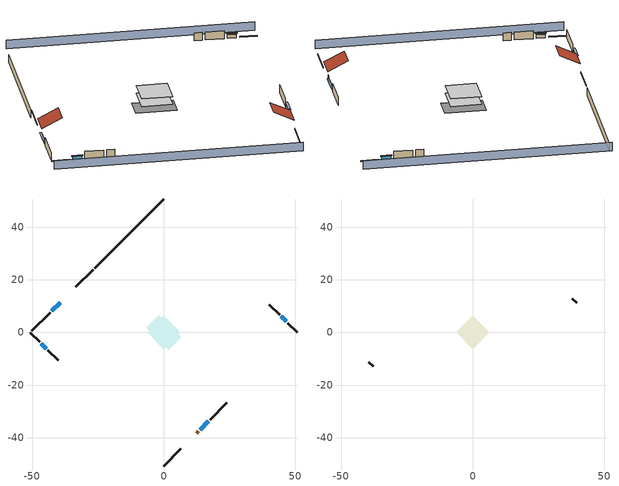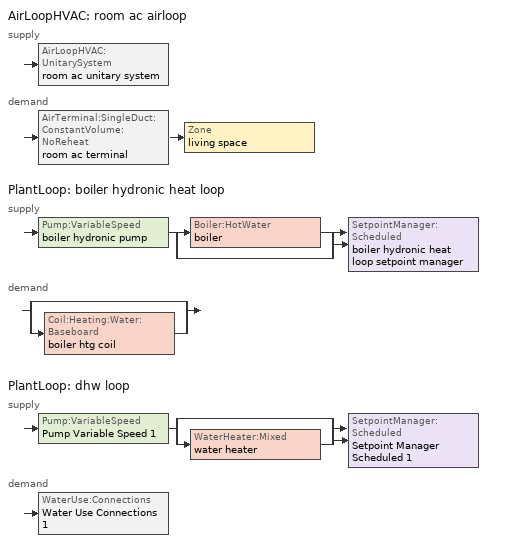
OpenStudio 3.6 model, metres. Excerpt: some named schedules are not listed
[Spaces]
living space 1
 floor foundation (Slab1 construction): -6.55,1.87 -1.87,6.55 6.55,-1.87 1.87,-6.55 z-2.13
 floor adiabatic (AdiabaticFloorConstruction): -6.28,0 0,6.28 6.28,0 0,-6.28 z0.3
 wall outside (Wall1 construction): -43.13,7.56 -50.04,0.66 z0.3:2.74
 wall outside (Wall2 construction): 43.96,6.74 40.12,10.57 z0.3:2.74
 wall outside (Wall3 construction): 17.57,-33.13 23.94,-26.76 z0.3:2.74
 wall outside (Wall4 construction): -43.96,-6.74 -40.12,-10.57 z0.3:2.74
 wall outside (RimJoist1 construction): -26.86,23.83 -33.35,17.34 z0.3:0.61
 wall outside (RimJoist2 construction): 50.69,0 47.09,3.6 z0.3:0.61
 wall outside (RimJoist3 construction): 0,-50.69 6.49,-44.21 z0.3:0.61
 wall outside (RimJoist4 construction): -50.69,0 -47.09,-3.6 z0.3:0.61
 wall outside (AdiabaticWallConstruction): -39.36,11.33 -42.47,8.22 / 13.8,-36.89 16.91,-33.78 z0.3:1.49; 46.44,4.26 44.61,6.08 / -46.44,-4.26 -44.61,-6.08 z0.3:1.43
 wall outside (AdiabaticWallConstruction 1): 12.5,-38.2 13.14,-37.55 z0.3:2.34
 wall foundation (FoundationWall1 construction): 0,50.69 -26.21,24.49 z-2.13:0.3
 window (WindowConstruction): -39.36,11.33 -42.47,8.22 z0.3:1.49
 window (WindowConstruction 1): 46.44,4.26 44.61,6.08 z0.3:1.43
 window (WindowConstruction 2): 13.8,-36.89 16.91,-33.78 z0.3:1.49
 window (WindowConstruction 3): -46.44,-4.26 -44.61,-6.08 z0.3:1.43
 door (Door): 12.5,-38.2 13.14,-37.55 z0.3:2.34
 ceiling adiabatic (AdiabaticFloorConstruction): 0,-6.28 6.28,0 0,6.28 -6.28,0 z0.3
attic - vented 1
 floor to living space 1 (Floor1 construction Reversed): -6.28,0 0,6.28 6.28,0 0,-6.28 z2.74
 wall outside (Wall5 construction): 39.46,11.23 37.88,12.82 z0.3:2.74
 wall outside (Wall6 construction): -39.46,-11.23 -37.88,-12.82 z0.3:2.74
 roof outside (Roof1 construction): -38.7,11.99,2.74 -34.5,7.79,5.71 -29.81,12.49,5.71 -34.01,16.69,2.74
 roof outside (Roof2 construction): 11.84,-38.85,2.74 7.64,-34.65,5.71 2.94,-39.35,5.71 7.14,-43.55,2.74
shading: -39.36,11.33 -42.47,8.22 / 13.8,-36.89 16.91,-33.78 z0.3:1.49; 46.44,4.26 44.61,6.08 / -46.44,-4.26 -44.61,-6.08 z0.3:1.43; -53.93,-3.23 -3.23,-53.93 / 53.93,3.23 3.23,53.93 z0:2.74; -42.69,8.01 -39.15,11.55 -39.58,11.98 -43.12,8.44 z1.8; 44.4,6.29 46.65,4.04 47.08,4.47 44.83,6.73 z1.74; 17.13,-33.57 13.58,-37.11 14.02,-37.54 17.56,-34 z1.8; -44.4,-6.29 -46.65,-4.04 -47.08,-4.47 -44.83,-6.73 z1.74
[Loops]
AirLoopHVAC 'room ac airloop'
 supply: AirLoopHVAC:UnitarySystem 'room ac unitary system'
 demand: AirTerminal:SingleDuct:ConstantVolume:NoReheat 'room ac terminal' > Zone 'living space'
PlantLoop 'boiler hydronic heat loop'
 supply: Pump:VariableSpeed 'boiler hydronic pump' > split
  | Boiler:HotWater 'boiler'
  | bypass
  join > SetpointManager:Scheduled 'boiler hydronic heat loop setpoint manager'
 demand: split
  | bypass
  | Coil:Heating:Water:Baseboard 'boiler htg coil'
PlantLoop 'dhw loop'
 supply: Pump:VariableSpeed 'Pump Variable Speed 1' > split
  | bypass
  | WaterHeater:Mixed 'water heater'
  join > SetpointManager:Scheduled 'Setpoint Manager Scheduled 1'
 demand: WaterUse:Connections 'Water Use Connections 1'
[Site]
Pittsburgh Allegheny Co Ap_PA_USA: Latitude {deg}=40.35; Longitude {deg}=-79.92; Time Zone {hr}=-5; Elevation {m}=380; Terrain=Suburbs
[Site:GroundTemperature:Shallow]
7.27353, 5.58282, 5.44743, 6.24975, 9.47064, 12.6765, 15.4559, 17.2165, 17.3661, 15.9341, 13.2256, 10.1181
[Site:GroundTemperature:Deep]
11.2396, 11.2396, 11.2396, 11.2396, 11.2396, 11.2396, 11.2396, 11.2396, 11.2396, 11.2396, 11.2396, 11.2396
[Site:WaterMainsTemperature]
Calculation Method=Schedule; Temperature Schedule=mains temperature schedule
[Building]
Building 1
[Material] Roughness=Rough
Name | Thickness {m} | Conductivity {W/m-K} | Density {kg/m3} | Specific Heat {J/kg-K} | Thermal Absorptance | Solar Absorptance | Visible Absorptance
asphalt or fiberglass shingles | 0.00635 | 0.162714 | 1121.4 | 1465.45 | 0.9 | 0.85 | 0.85
roof rigid ins | 0.00281632 | 0.029427 | 32.04 | 1214.23 | 0.9 | 0.7 | 0.7
osb sheathing 0.5 in. | 0.0127 | 0.115458 | 512.64 | 1214.23 | 0.9 | 0.6 | 0.6
vinyl siding | 0.009525 | 0.089435 | 177.822 | 1046.75 | 0.9 | 0.5 | 0.5
osb sheathing 0.5 in. 1 | 0.0127 | 0.115458 | 512.64 | 1214.23 | 0.9 | 0.7 | 0.7
wall stud and cavity | 0.1397 | 0.549615 | 139.0536 | 1170.24 | 0.9 | 0.7 | 0.7
gypsum board | 0.0127 | 0.160291 | 801 | 837.4 | 0.9 | 0.6 | 0.6
wall stud and cavity 1 | 0.1397 | 0.419005 | 139.0536 | 1170.24 | 0.9 | 0.6 | 0.6
rim joist stud and cavity | 0.0508 | 0.178289 | 50.32683 | 1063.81 | 0.9 | 0.6 | 0.6
ceiling loosefill ins | 0.0846667 | 0.0480833 | 16.02 | 1046.75 | 0.9 | 0.7 | 0.7
ceiling stud and cavity | 0.1397 | 0.0920385 | 65.682 | 1177.47 | 0.9 | 0.7 | 0.7
concrete 8.0 in. | 0.2032 | 1.803125 | 2242.8 | 837.4 | 0.9 | 0.7 | 0.7
gypsum board 1 | 0.0127 | 0.160291 | 801 | 837.4 | 0.9 | 0.7 | 0.7
concrete 4.0 in. | 0.1016 | 1.803125 | 2242.8 | 837.4 | 0.9 | 0.7 | 0.7
floor covering | 0.0127 | 0.0450781 | 54.468 | 1339.84 | 0.9 | 0.9 | 0.9
wood siding; wood siding 1 | 0.0254 | 0.102417 | 544.68 | 1172.36
wall rigid ins; floor rigid ins | 0.512978 | 0.029427 | 32.04 | 1214.23 | 0.9 | 0.7 | 0.7
wall stud and cavity 2 | 0.0889 | 0.380278 | 52.3479 | 1209.89 | 0.9 | 0.7 | 0.7
door material | 0.04445 | 0.0612267 | 512.64 | 1214.23 | 0.9 | 0.7 | 0.7
floor stud and cavity | 0.1397 | 1.75129 | 37.0049 | 1207.88 | 0.9 | 0.7 | 0.7
osb sheathing 0.75 in. | 0.01905 | 0.115458 | 512.64 | 1214.23 | 0.9 | 0.7 | 0.7
floor covering 1 | 0.0127 | 0.0433444 | 54.468 | 1339.84 | 0.9 | 0.6 | 0.6
wall stud and cavity 3 | 0.0889 | 0.391764 | 83.0341 | 1211.67 | 0.9 | 0.7 | 0.7
furniture material living space 1 | 0.1524 | 0.115458 | 640.8 | 1214.23 | 0.9 | 0.6 | 0.6
[Construction]
Roof1 construction; Roof2 construction: asphalt or fiberglass shingles, roof rigid ins, osb sheathing 0.5 in.
Wall1 construction; Wall2 construction; Wall3 construction; Wall4 construction: vinyl siding, osb sheathing 0.5 in. 1, wall stud and cavity, gypsum board
Wall5 construction; Wall6 construction: vinyl siding, osb sheathing 0.5 in. 1, wall stud and cavity 1
RimJoist1 construction; RimJoist2 construction; RimJoist3 construction; RimJoist4 construction: vinyl siding, rim joist stud and cavity
Floor1 construction Reversed: gypsum board, ceiling stud and cavity, ceiling loosefill ins
FoundationWall1 construction: concrete 8.0 in., gypsum board 1
Slab1 construction: concrete 4.0 in., floor covering
WindowConstruction; WindowConstruction 1; WindowConstruction 2; WindowConstruction 3: WindowMaterial
AdiabaticWallConstruction: wood siding, wall rigid ins, wall stud and cavity 2, gypsum board
Door: door material
AdiabaticWallConstruction 1: wood siding 1, wall rigid ins, wall stud and cavity 2, gypsum board
AdiabaticFloorConstruction: floor stud and cavity, floor rigid ins, osb sheathing 0.75 in., floor covering 1
PartitionWallConstruction: gypsum board, wall stud and cavity 3, gypsum board
furniture construction living space 1: furniture material living space 1
[WindowMaterial:SimpleGlazingSystem]
WindowMaterial: U-Factor {W/m2-K}=4.76952; Solar Heat Gain Coefficient=0.63
[ThermalZone] Use Ideal Air Loads=No
Name | Volume {m3} | Thermostat
living space | 384.656 | living space temperature setpoint
attic - vented | 52.212
[Sizing:Zone] Zone Cooling Design Supply Air Temperature Input Method=SupplyAirTemperature; Zone Cooling Design Supply Air Temperature {C}=14; Zone Cooling Design Supply Air Temperature Difference {deltaC}=11.11; Zone Heating Design Supply Air Temperature Input Method=SupplyAirTemperature; Zone Heating Design Supply Air Temperature {C}=40; Zone Heating Design Supply Air Temperature Difference {deltaC}=11.11; Zone Cooling Design Supply Air Humidity Ratio {kg-H2O/kg-air}=0.0085; Zone Heating Design Supply Air Humidity Ratio {kg-H2O/kg-air}=0.008; Cooling Design Air Flow Method=DesignDay; Heating Design Air Flow Method=DesignDay; Account for Dedicated Outdoor Air System=No; Dedicated Outdoor Air System Control Strategy=NeutralSupplyAir; Dedicated Outdoor Air Low Setpoint Temperature for Design {C}=autosize; Dedicated Outdoor Air High Setpoint Temperature for Design {C}=autosize; Zone Load Sizing Method=Sensible Load Only No Latent Load; Zone Latent Cooling Design Supply Air Humidity Ratio Input Method=HumidityRatioDifference; Zone Cooling Design Supply Air Humidity Ratio Difference {kgWater/kgDryAir}=0.005; Zone Latent Heating Design Supply Air Humidity Ratio Input Method=HumidityRatioDifference; Zone Humidification Design Supply Air Humidity Ratio Difference {kgWater/kgDryAir}=0.005
living space; attic - vented
[Zone equipment]
living space: ideal air system, room ac terminal, boiler baseboard
[Space]
Name | Thermal Zone
living space 1 | living space
attic - vented 1 | attic - vented
[ThermostatSetpoint:DualSetpoint]
living space temperature setpoint: Heating Setpoint Temperature Schedule=heating setpoint; Cooling Setpoint Temperature Schedule=cooling setpoint
[Foundation:Kiva]
Foundation Kiva 1: Initial Indoor Air Temperature {C}=16.6667; Wall Height Above Grade {m}=0.3048; Wall Depth Below Slab {m}=0.2032
[Foundation:Kiva:Settings]
Soil Conductivity {W/m-K}=1.731; Soil Density {kg/m3}=1842.3; Soil Specific Heat {J/kg-K}=418.7; Ground Solar Absorptivity=0.9; Ground Thermal Absorptivity=0.9; Ground Surface Roughness {m}=0.03; Far-Field Width {m}=40; Deep-Ground Boundary Condition=ZeroFlux; Deep-Ground Depth {m}=40; Minimum Cell Dimension {m}=0.2; Maximum Cell Growth Coefficient=3; Simulation Timestep=Timestep
[SurfaceProperty:ExposedFoundationPerimeter]
Slab1: Exposed Perimeter Calculation Method=TotalExposedPerimeter; Total Exposed Perimeter {m}=37.06368
[EnergyManagementSystem:Actuator]
Name | Actuated Component | Actuated Component Type | Actuated Component Control Type | Zone or Space
fixedwindow0_actuator | Window1 | Surface | View Factor To Ground
fixedwindow1_actuator | Window2 | Surface | View Factor To Ground
fixedwindow2_actuator | Window3 | Surface | View Factor To Ground
fixedwindow3_actuator | Window4 | Surface | View Factor To Ground
boiler_hydronic_pump_pressure_rise_act | boiler hydronic pump | Pump | Pump Pressure Rise
boiler_pilot_light_act | boiler pilot light | OtherEquipment | Power Level | living space 1
water_heater_ec_adj_act | water heater EC adjustment | OtherEquipment | Power Level | living space 1
natural_vent_flow_act | natural vent flow | Zone Infiltration | Air Exchange Flow Rate
whole_house_fan_flow_act | whole house fan flow | Zone Infiltration | Air Exchange Flow Rate
whole_house_fan_act | whole house fan | ElectricEquipment | Electricity Rate | living space 1
whole_house_fan_mix_act | whole house fan mix | ZoneMixing | Air Exchange Flow Rate
mech_vent_house_fan_cfis_act | mech vent house fan cfis | ElectricEquipment | Electricity Rate | living space 1
infil_flow_act | infil flow | Zone Infiltration | Air Exchange Flow Rate
mech_vent_house_fan_sensible_load_equip_act | mech vent house fan sensible load equip | OtherEquipment | Power Level | living space 1
mech_vent_house_fan_latent_load_equip_act | mech vent house fan latent load equip | OtherEquipment | Power Level | living space 1
[EnergyManagementSystem:Sensor]
Name | Output Variable or Output Meter Index Key | Output Variable or Output Meter
fixedwindow_shading_coefficient | trans schedule winter=0.85 summer=0.7 | Schedule Value
room_ac_supply_fan_s | room ac supply fan | Fan Electricity Energy
room_ac_clg_coil_s | room ac clg coil | Cooling Coil Total Cooling Energy
boiler_plr_s; boiler_plr_s_1 | boiler | Boiler Part Load Ratio
boiler_hydronic_pump_mfr_s | boiler hydronic pump | Pump Mass Flow Rate
boiler_hydronic_pump_s | boiler hydronic pump | Pump Electricity Energy
boiler_baseboard_s | boiler baseboard | Baseboard Total Heating Energy
water_heater_energy | water heater | Water Heater NaturalGas Rate
water_heater_on_cycle_parasitic | water heater | Water Heater On Cycle Parasitic Electricity Rate
water_heater_off_cycle_parasitic | water heater | Water Heater Off Cycle Parasitic Electricity Rate
cool_season | cooling season schedule | Schedule Value
out_pb_s |  | Site Outdoor Air Barometric Pressure
out_wt_s |  | Site Outdoor Air Humidity Ratio
airflow_win_s | living space | Zone Air Humidity Ratio
site_vw_s |  | Site Wind Speed
airflow_tin_s | living space | Zone Mean Air Temperature
airflow_tt_s | living space | Zone Outdoor Air Drybulb Temperature
room_ac_airloop_Fan_RTF_s | room ac supply fan | Fan Runtime Fraction
natural_vent_s | natural vent schedule | Schedule Value
htg_sp_s | heating setpoint | Schedule Value
clg_sp_s | cooling setpoint | Schedule Value
mech_vent_range_fan_0_sch_s | mech vent range fan 0 schedule | Schedule Value
mech_vent_bath_fan_0_sch_s | mech vent bath fan 0 schedule | Schedule Value
clothes_dryer_exhaust_0_sch_s | clothes_dryer | Schedule Value
zone_htg_unmet_s | living space | Zone Heating Setpoint Not Met Time
zone_clg_unmet_s | living space | Zone Cooling Setpoint Not Met Time
htg_load_liv |  | Heating:EnergyTransfer:Zone:LIVING SPACE
clg_load_liv |  | Cooling:EnergyTransfer:Zone:LIVING SPACE
htg_load_tot |  | Heating:EnergyTransfer
clg_load_tot |  | Cooling:EnergyTransfer
[EnergyManagementSystem:Program]
fixedwindow_view_factor_to_ground_program: Set fixedwindow0_actuator = 0.5*fixedwindow_shading_coefficient; Set fixedwindow1_actuator = 0.5*fixedwindow_shading_coefficient; Set fixedwindow2_actuator = 0.5*fixedwindow_shading_coefficient; Set fixedwindow3_actuator = 0.5*fixedwindow_shading_coefficient
room_ac_supply_fan_disaggregate_program: Set room_ac_supply_fan_clg = 0; If room_ac_clg_coil_s > 0; Set room_ac_supply_fan_clg = room_ac_supply_fan_s; EndIf
boiler_hydronic_pump_power_program: Set heating_plr = boiler_plr_s; Set pump_total_eff = boiler_hydronic_pump_rated_mfr / 1000 * 20000.0 / 81.7307692307692; Set pump_vfr = boiler_hydronic_pump_mfr_s / 1000; If pump_vfr > 0; Set boiler_hydronic_pump_pressure_rise_act = 81.73076923076923 * heating_plr * pump_total_eff / pump_vfr; Else; Set boiler_hydronic_pump_pressure_rise_act = 0; EndIf
boiler_pilot_light_program: Set boiler_pilot_light_act = (1.0 - boiler_plr_s_1) * 0.0; Set boiler_pilot_energy = boiler_pilot_light_act * 3600 * SystemTimeStep
boiler_hydronic_pump_disaggregate_program: Set boiler_hydronic_pump_primary_htg = boiler_hydronic_pump_s
water_heater_EC_adj: Set dhw_e_cons = water_heater_energy + water_heater_on_cycle_parasitic + water_heater_off_cycle_parasitic; Set water_heater_ec_adj_act = 0.0 * dhw_e_cons; Set ec_adj_energy = water_heater_ec_adj_act * 3600 * SystemTimeStep
natural_vent_program: Set Tin = airflow_tin_s; Set Tout = airflow_tt_s; Set Wout = out_wt_s; Set Pbar = out_pb_s; Set Phiout = (@RhFnTdbWPb Tout Wout Pbar); Set MaxHR = 0.0115; Set MaxRH = 0.7; Set Tnvsp = (htg_sp_s + clg_sp_s) / 2; Set NVavail = natural_vent_s; Set ClgSsnAvail = cool_season; Set natural_vent_flow_act = 0; Set whole_house_fan_flow_act = 0; Set whole_house_fan_mix_act = 0; Set whole_house_fan_act = 0; If ((Wout < MaxHR) && (Phiout < MaxRH) && (Tin > Tout) && (Tin > Tnvsp) && (ClgSsnAvail > 0)); Set WHF_Flow = 0; Set Adj = (Tin-Tnvsp)/(Tin-Tout); Set Adj = (@Min Adj 1); Set Adj = (@Max Adj 0); If (WHF_Flow > 0); Set whole_house_fan_flow_act = WHF_Flow*Adj; Set whole_house_fan_mix_act = WHF_Flow*Adj; Set WHF_W = 0; Set whole_house_fan_act = WHF_W*Adj; ElseIf (NVavail > 0); Set NVArea = 6543.198268416001; Set Cs = 0.00010923681099656359; Set Cw = 6.798490431308354e-05; Set Tdiff = Tin-Tout; Set dT = (@Abs Tdiff); Set Vwind = site_vw_s; Set SGNV = NVArea*Adj*((((Cs*dT)+(Cw*(Vwind^2)))^0.5)/1000); Set MaxNV = 2.1369780228096005; Set natural_vent_flow_act = (@Min SGNV MaxNV); EndIf; EndIf
infil_program: Set p_m = 0.14; Set p_s = 0.22; Set s_m = 270; Set s_s = 370; Set z_m = 9.99744; Set z_s = 2.9718; Set f_t = (((s_m/z_m)^p_m)*((z_s/s_s)^p_s)); Set Tdiff = airflow_tin_s-airflow_tt_s; Set dT = @Abs Tdiff; Set c = 0.1692; Set Cs = 0.073; Set Cw = 0.1461; Set n = 0.65; Set sft = (f_t*0.7000000000000001); Set temp1 = ((c*Cw)*((sft*site_vw_s)^(2*n)))^2; Set Qinf = (((c*Cs*(dT^n))^2)+temp1)^0.5; Set Qinf = (@Max Qinf 0); Set mech_vent_house_fan_sensible_load_equip_act = 0.0; Set mech_vent_house_fan_latent_load_equip_act = 0.0; Set OASupInPb = out_pb_s; Set OASupInTemp = airflow_tt_s; Set OASupInW = out_wt_s; Set OASupRho = (@RhoAirFnPbTdbW OASupInPb OASupInTemp OASupInW); Set OASupCp = (@CpAirFnW OASupInW); Set OASupInEnth = (@HFnTdbW OASupInTemp OASupInW); Set ZoneTemp = airflow_tin_s; Set ZoneW = airflow_win_s; Set ZoneCp = (@CpAirFnW ZoneW); Set ZoneAirEnth = (@HFnTdbW ZoneTemp ZoneW); Set mech_vent_house_fan_cfis_act = 0.0; Set QWHV_cfis_sup = 0.0; Set QWHV_cfis_suppl_sup = 0.0; Set QWHV_cfis_suppl_exh = 0.0; Set Qrange = 0; Set Qrange = Qrange + 0.04719 * mech_vent_range_fan_0_sch_s; Set Qbath = 0; Set Qbath = Qbath + 0.04719 * mech_vent_bath_fan_0_sch_s; Set Qdryer = 0; Set Qdryer = Qdryer + 0.04806 * clothes_dryer_exhaust_0_sch_s; Set QWHV_sup = 0.0; Set QWHV_exh = 0.0; Set Qexhaust = Qrange + Qbath + Qdryer + QWHV_exh + QWHV_cfis_suppl_exh; Set Qsupply = QWHV_sup + QWHV_cfis_sup + QWHV_cfis_suppl_sup; Set Qfan = (@Max Qexhaust Qsupply); If Qfan > 0; Set Qavg = ((Qexhaust + Qsupply) / 2.0); If ((@Abs (Qexhaust - Qavg)) / Qavg) <= 0.1; Set phi = 1; Else; Set phi = (Qinf / (Qinf + Qfan)); EndIf; Set Qinf_adj = phi * Qinf; Else; Set Qinf_adj = Qinf; EndIf; Set infil_flow_act = Qinf_adj; Set Qload = Qfan; Set Effectiveness_Sens = 0.0; Set Effectiveness_Lat = 0.0; Set Fan_MFR = Qload * OASupRho; Set ZoneInEnth = OASupInEnth; Set ZoneInTemp = OASupInTemp; Set FanTotalToLv = Fan_MFR * (ZoneInEnth - ZoneAirEnth); Set FanSensToLv = Fan_MFR * ZoneCp * (ZoneInTemp - ZoneTemp); Set FanLatToLv = FanTotalToLv - FanSensToLv; Set mech_vent_house_fan_sensible_load_equip_act = mech_vent_house_fan_sensible_load_equip_act + FanSensToLv; Set mech_vent_house_fan_latent_load_equip_act = mech_vent_house_fan_latent_load_equip_act + FanLatToLv
unmet_hours_program: Set htg_unmet_hours = 0; Set clg_unmet_hours = 0; If ((DayOfYear >= 1) && (DayOfYear <= 365)); Set htg_unmet_hours = htg_unmet_hours + zone_htg_unmet_s; EndIf; If ((DayOfYear >= 1) && (DayOfYear <= 365)); Set clg_unmet_hours = clg_unmet_hours + zone_clg_unmet_s; EndIf
total_loads_program: Set loads_htg_tot = 0; Set loads_clg_tot = 0; If htg_load_liv > 0; Set loads_htg_tot = (htg_load_tot - clg_load_tot) * 1.0; ElseIf clg_load_liv > 0; Set loads_clg_tot = (clg_load_tot - htg_load_tot) * 0.2; EndIf
[EnergyManagementSystem:ProgramCallingManager]
fixedwindow_view_factor_to_ground_program calling manager: BeginZoneTimestepAfterInitHeatBalance; fixedwindow_view_factor_to_ground_program
room ac supply fan disaggregate program calling manager: EndOfSystemTimestepBeforeHVACReporting; room_ac_supply_fan_disaggregate_program
boiler hydronic pump power program calling manager: EndOfSystemTimestepBeforeHVACReporting; boiler_hydronic_pump_power_program
boiler pilot light program manager: EndOfSystemTimestepBeforeHVACReporting; boiler_pilot_light_program
boiler hydronic pump disaggregate program calling manager: EndOfSystemTimestepBeforeHVACReporting; boiler_hydronic_pump_disaggregate_program
water heater EC_adj ProgramManager: EndOfSystemTimestepBeforeHVACReporting; water_heater_EC_adj
natural_vent_program calling manager: BeginZoneTimestepAfterInitHeatBalance; natural_vent_program
infil_program calling manager: BeginZoneTimestepAfterInitHeatBalance; infil_program
unmet_hours_program calling manager: EndOfZoneTimestepBeforeZoneReporting; unmet_hours_program
total_loads_program calling manager: EndOfZoneTimestepAfterZoneReporting; total_loads_program
[InternalMass:Definition] Design Level Calculation Method=SurfaceArea
Name | Construction | Surface Area {m2}
partition wall mass | PartitionWallConstruction | 157.749
furniture mass living space 1 | furniture construction living space 1 | 63.0997
[InternalMass] Space or SpaceType=living space 1; Multiplier=1
Name | Internal Mass Definition
partition wall mass | partition wall mass
furniture mass living space 1 | furniture mass living space 1
[External:File]
External File 1: File=C:/Users/ylou2/Desktop/resstock-3.1.0/national_baseline/run7/run/in.schedules.csv
[People:Definition]
occupants: Number of People Calculation Method=People; Number of People {people}=4; Fraction Radiant=0.314171; Sensible Heat Fraction=0.56303; Carbon Dioxide Generation Rate {m3/s-W}=0; Enable ASHRAE 55 Comfort Warnings=No; Mean Radiant Temperature Calculation Type=ZoneAveraged
[People]
occupants: People Definition=occupants; Space or SpaceType=living space 1; Number of People Schedule=occupants; Activity Level Schedule=occupants activity schedule; Multiplier=1
[ZoneHVAC:IdealLoadsAirSystem]
ideal air system: Maximum Heating Supply Air Temperature {C}=50; Minimum Cooling Supply Air Temperature {C}=10; Maximum Heating Supply Air Humidity Ratio {kg-H2O/kg-air}=0.015; Minimum Cooling Supply Air Humidity Ratio {kg-H2O/kg-air}=0.01; Heating Limit=LimitCapacity; Maximum Sensible Heating Capacity {W}=0; Cooling Limit=NoLimit; Dehumidification Control Type=None; Humidification Control Type=None
[Coil:Cooling:DX:SingleSpeed]
room ac clg coil: Availability Schedule=Always On Discrete; Rated Total Cooling Capacity {W}=1314.13; Rated Sensible Heat Ratio=0.65; Rated COP {W/W}=3.10481; Rated Air Flow Rate {m3/s}=0.0550215; Rated Evaporator Fan Power Per Volume Flow Rate 2017 {W/(m3/s)}=773.3; Rated Evaporator Fan Power Per Volume Flow Rate 2023 {W/(m3/s)}=934.4; Total Cooling Capacity Function of Temperature Curve=Cool-CAP-fT1; Total Cooling Capacity Function of Flow Fraction Curve=Cool-CAP-fFF1; Energy Input Ratio Function of Temperature Curve=Cool-EIR-fT1; Energy Input Ratio Function of Flow Fraction Curve=Cool-EIR-fFF1; Part Load Fraction Correlation Curve=Cool-PLF-fPLR1; Minimum Outdoor Dry-Bulb Temperature for Compressor Operation {C}=-25; Nominal Time for Condensate Removal to Begin {s}=1000; Ratio of Initial Moisture Evaporation Rate and Steady State Latent Capacity=1.5; Maximum Cycling Rate {cycles/hr}=3; Latent Capacity Time Constant {s}=45; Condenser Type=AirCooled; Evaporative Condenser Effectiveness=0.9; Evaporative Condenser Air Flow Rate {m3/s}=autosize; Evaporative Condenser Pump Rated Power Consumption {W}=autosize; Crankcase Heater Capacity {W}=0; Maximum Outdoor Dry-Bulb Temperature for Crankcase Heater Operation {C}=10; Basin Heater Capacity {W/K}=0; Basin Heater Setpoint Temperature {C}=2
[Fan:SystemModel]
room ac supply fan: Availability Schedule=Always On Discrete; Design Maximum Air Flow Rate {m3/s}=0.0552179; Speed Control Method=Discrete; Electric Power Minimum Flow Rate Fraction=0.2; Design Pressure Rise {Pa}=1e-06; Motor Efficiency=1; Motor In Air Stream Fraction=1; Design Electric Power Consumption {W}=autosize; Design Power Sizing Method=TotalEfficiencyAndPressure; Electric Power Per Unit Flow Rate {W/(m3/s)}=840; Electric Power Per Unit Flow Rate Per Unit Pressure {W-s/m3-Pa}=1.66667; Fan Total Efficiency=1; Motor Loss Radiative Fraction=0; Speed Flow Fraction 1=1; Speed Electric Power Fraction 1=1
[EnergyManagementSystem:OutputVariable] Type of Data in Variable=Summed; Update Frequency=SystemTimestep; Units=J
Name | EMS Variable | EMS Program or Subroutine
room ac supply fan clg disaggregate | room_ac_supply_fan_clg | room_ac_supply_fan_disaggregate_program
boiler pilot light outvar | boiler_pilot_energy | boiler_pilot_light_program
boiler hydronic pump htg primary disaggregate | boiler_hydronic_pump_primary_htg | boiler_hydronic_pump_disaggregate_program
water heater EC adjustment outvar | ec_adj_energy | water_heater_EC_adj
[AirLoopHVAC:UnitarySystem]
room ac unitary system: Control Type=Load; Controlling Zone or Thermostat Location=living space; Dehumidification Control Type=None; Availability Schedule=Always On Discrete; Supply Fan=room ac supply fan; Fan Placement=BlowThrough; Supply Air Fan Operating Mode Schedule=room ac auto fan schedule; DX Heating Coil Sizing Ratio=1; Cooling Coil=room ac clg coil; Use DOAS DX Cooling Coil=No; DOAS DX Cooling Coil Leaving Minimum Air Temperature {C}=2; Latent Load Control=SensibleOnlyLoadControl; Supply Air Flow Rate Method During Cooling Operation=SupplyAirFlowRate; Supply Air Flow Rate During Cooling Operation {m3/s}=0.0552179; Supply Air Flow Rate Method During Heating Operation=SupplyAirFlowRate; Supply Air Flow Rate During Heating Operation {m3/s}=0; Supply Air Flow Rate When No Cooling or Heating is Required {m3/s}=0; Maximum Supply Air Temperature {C}=48.8889; Maximum Outdoor Dry-Bulb Temperature for Supplemental Heater Operation {C}=21; Maximum Cycling Rate {cycles/hr}=2.5; Heat Pump Time Constant {s}=60; Fraction of On-Cycle Power Use=0.01; Heat Pump Fan Delay Time {s}=60; Ancilliary On-Cycle Electric Power {W}=0; Ancilliary Off-Cycle Electric Power {W}=0
[AirLoopHVAC]
room ac airloop: Availability Schedule=Always On Discrete; Design Supply Air Flow Rate {m3/s}=0.0552179; Design Return Air Flow Fraction of Supply Air Flow=1
[Sizing:System]
room ac airloop: Central Heating Maximum System Air Flow Ratio=0.3; Preheat Design Temperature {C}=7; Preheat Design Humidity Ratio {kg-H2O/kg-Air}=0.008; Precool Design Temperature {C}=12.8; Precool Design Humidity Ratio {kg-H2O/kg-Air}=0.008; Central Cooling Design Supply Air Temperature {C}=12.8; Central Heating Design Supply Air Temperature {C}=16.7; 100% Outdoor Air in Cooling=Yes; 100% Outdoor Air in Heating=Yes; Central Cooling Design Supply Air Humidity Ratio {kg-H2O/kg-Air}=0.0085; Zone Maximum Outdoor Air Fraction=1; Cooling Supply Air Flow Rate Per Floor Area {m3/s-m2}=0.00996765; Cooling Fraction of Autosized Cooling Supply Air Flow Rate=1; Cooling Supply Air Flow Rate Per Unit Cooling Capacity {m3/s-W}=3.94755e-05; Heating Supply Air Flow Rate Per Floor Area {m3/s-m2}=0.00996765; Heating Fraction of Autosized Heating Supply Air Flow Rate=1; Heating Fraction of Autosized Cooling Supply Air Flow Rate=1; Heating Supply Air Flow Rate Per Unit Heating Capacity {m3/s-W}=3.15882e-05; Cooling Design Capacity Method=CoolingDesignCapacity; Cooling Design Capacity {W}=autosize; Cooling Design Capacity Per Floor Area {W/m2}=234.7; Fraction of Autosized Cooling Design Capacity=1; Heating Design Capacity Method=HeatingDesignCapacity; Heating Design Capacity {W}=autosize; Heating Design Capacity Per Floor Area {W/m2}=157; Fraction of Autosized Heating Design Capacity=1; Central Cooling Capacity Control Method=OnOff; Occupant Diversity=autosize
[AirTerminal:SingleDuct:ConstantVolume:NoReheat]
room ac terminal: Availability Schedule=Always On Discrete; Maximum Air Flow Rate {m3/s}=0.0552179
[PlantLoop] Glycol Concentration=0; Load Distribution Scheme=Optimal
Name | Fluid Type | Maximum Loop Temperature {C} | Minimum Loop Temperature {C} | Minimum Loop Flow Rate {m3/s} | Plant Loop Volume {m3} | Maximum Loop Flow Rate {m3/s}
boiler hydronic heat loop | Water | 100 | 0 | 0 | Autocalculate
dhw loop |  |  |  |  | 0.003 | 0.01
[Sizing:Plant] Loop Type=Heating; Sizing Option=NonCoincident; Zone Timesteps in Averaging Window=1; Coincident Sizing Factor Mode=None
Name | Design Loop Exit Temperature {C} | Loop Design Temperature Difference {deltaC}
boiler hydronic heat loop | 82.2222 | 11.1111
dhw loop | 52.6667 | 5.55556
[Pump:VariableSpeed] Fraction of Motor Inefficiencies to Fluid Stream=0; Coefficient 1 of the Part Load Performance Curve=0; Coefficient 2 of the Part Load Performance Curve=1; Coefficient 3 of the Part Load Performance Curve=0; Coefficient 4 of the Part Load Performance Curve=0; Pump Control Type=Intermittent; Skin Loss Radiative Fraction=0.5; Design Power Sizing Method=PowerPerFlowPerPressure; Design Electric Power per Unit Flow Rate {W/(m3/s)}=348701.1; Design Shaft Power per Unit Flow Rate per Unit Head {W-s/m3-Pa}=1.28205; Design Minimum Flow Rate Fraction=0
Name | Rated Flow Rate {m3/s} | Rated Pump Head {Pa} | Rated Power Consumption {W} | Motor Efficiency
boiler hydronic pump | 0.0030649 | 20000 | 81.7308 | 0.85
Pump Variable Speed 1 | 0.01 | 1 | 0 | 1
[Boiler:HotWater]
boiler: Fuel Type=NaturalGas; Nominal Capacity {W}=16123; Nominal Thermal Efficiency=0.8; Efficiency Curve Temperature Evaluation Variable=LeavingBoiler; Normalized Boiler Efficiency Curve=NonCondensingBoilerEff; Minimum Part Load Ratio=0; Maximum Part Load Ratio=1; Optimum Part Load Ratio=1; Water Outlet Upper Temperature Limit {C}=99.9; Boiler Flow Mode=LeavingSetpointModulated; Parasitic Electric Load {W}=0; Sizing Factor=1
[EnergyManagementSystem:InternalVariable]
Name | Internal Data Index Key | Internal Data Type
boiler_hydronic_pump_rated_mfr | boiler hydronic pump | Pump Maximum Mass Flow Rate
room_ac_airloop_max_sup_fan_mfr | room ac supply fan | Fan Maximum Mass Flow Rate
[OtherEquipment:Definition] Design Level Calculation Method=EquipmentLevel
Name | Design Level {W} | Fraction Latent | Fraction Radiant | Fraction Lost
boiler pilot light; water heater EC adjustment | 0.01 | 0 | 0 | 1
water sensible | -384.97 | 0 | 0.6 | 0
water latent | 390.617 | 1 | 0 | 0
mech vent house fan sensible load equip | 0 | 0 | 0 | 0
mech vent house fan latent load equip | 0 | 1 | 0 | 0
[OtherEquipment] Space or SpaceType=living space 1
Name | Other Equipment Definition | Schedule | Fuel Type
boiler pilot light | boiler pilot light | Always On Discrete | NaturalGas
water heater EC adjustment | water heater EC adjustment | Always On Discrete | NaturalGas
water sensible | water sensible | hot_water_fixtures | None
water latent | water latent | hot_water_fixtures | None
mech vent house fan sensible load equip | mech vent house fan sensible load equip | Always On Discrete | None
mech vent house fan latent load equip | mech vent house fan latent load equip | Always On Discrete | None
[SetpointManager:Scheduled] Control Variable=Temperature
Name | Schedule
boiler hydronic heat loop setpoint manager | boiler hydronic heat supply setpoint
Setpoint Manager Scheduled 1 | dhw temp
[Coil:Heating:Water:Baseboard]
boiler htg coil: Heating Design Capacity Method=HeatingDesignCapacity; Heating Design Capacity {W}=16123; Heating Design Capacity Per Floor Area {W/m2}=0; Fraction of Autosized Heating Design Capacity=0.8; U-Factor Times Area Value {W/K}=1160.86; Maximum Water Flow Rate {m3/s}=0.000694547; Convergence Tolerance=0.001
[ZoneHVAC:Baseboard:Convective:Water]
boiler baseboard: Availability Schedule=Always On Discrete; Heating Coil=boiler htg coil
[ElectricEquipment:Definition] Design Level Calculation Method=EquipmentLevel
Name | Design Level {W} | Fraction Latent | Fraction Radiant | Fraction Lost
ceiling fan | 17.0616 | 0 | 0.558 | 0
clothes washer | 117.46 | 0.03 | 0.162 | 0.7
clothes dryer | 1810.31 | 0.015 | 0.081 | 0.85
dishwasher | 630.008 | 0.3 | 0.18 | 0.4
fridge | 71.9878 | 0 | 0.6 | 0
freezer | 47.9573 | 0 | 0.6 | 0
cooking range | 1004.73 | 0.08 | 0.432 | 0.2
misc plug loads | 592.941 | 0.021 | 0.558 | 0.049
whole house fan; mech vent house fan | 0 | 0 | 0 | 1
mech vent house fan cfis | 0 | 0 | 0 | 0
mech vent range fan 0; mech vent bath fan 0 | 30 | 0 | 0 | 1
[ElectricEquipment] Space or SpaceType=living space 1
Name | Electric Equipment Definition | Schedule
ceiling fan | ceiling fan | ceiling_fan
clothes washer | clothes washer | clothes_washer
clothes dryer | clothes dryer | clothes_dryer
dishwasher | dishwasher | dishwasher
fridge | fridge | fridge
freezer | freezer | freezer
cooking range | cooking range | cooking_range
misc plug loads | misc plug loads | plug_loads_other
whole house fan | whole house fan | Always On Discrete
mech vent house fan | mech vent house fan | mech vent house fan schedule
mech vent house fan cfis | mech vent house fan cfis | mech vent house fan cfis schedule
mech vent range fan 0 | mech vent range fan 0 | mech vent range fan 0 schedule
mech vent bath fan 0 | mech vent bath fan 0 | mech vent bath fan 0 schedule
[WaterHeater:Mixed]
water heater: Tank Volume {m3}=0.143846; Setpoint Temperature Schedule=water heater setpoint; Deadband Temperature Difference {deltaC}=2; Maximum Temperature Limit {C}=99; Heater Control Type=Cycle; Heater Maximum Capacity {W}=10550.6; Heater Minimum Capacity {W}=0; Heater Fuel Type=NaturalGas; Heater Thermal Efficiency=0.774905; Off Cycle Parasitic Fuel Consumption Rate {W}=0; Off Cycle Parasitic Fuel Type=Electricity; Off Cycle Parasitic Heat Fraction to Tank=0; On Cycle Parasitic Fuel Consumption Rate {W}=0; On Cycle Parasitic Fuel Type=Electricity; On Cycle Parasitic Heat Fraction to Tank=0; Ambient Temperature Indicator=ThermalZone; Ambient Temperature Thermal Zone=living space; Off Cycle Loss Coefficient to Ambient Temperature {W/K}=4.19338; Off Cycle Loss Fraction to Thermal Zone=0.64; On Cycle Loss Coefficient to Ambient Temperature {W/K}=4.19338; On Cycle Loss Fraction to Thermal Zone=1; Use Side Effectiveness=1; Source Side Effectiveness=1; Use Side Design Flow Rate {m3/s}=autosize; Source Side Design Flow Rate {m3/s}=autosize; Indirect Water Heating Recovery Time {hr}=1.5; Source Side Flow Control Mode=IndirectHeatPrimarySetpoint
[WaterHeater:Sizing]
water heater: Design Mode=PeakDraw; Time Storage Can Meet Peak Draw {hr}=0.538503; Time for Tank Recovery {hr}=0; Nominal Tank Volume for Autosizing Plant Connections {m3}=1
[WaterUse:Connections]
Water Use Connections 1: Drain Water Heat Exchanger Type=None; Drain Water Heat Exchanger Destination=Plant; Water Use Equipment Name 1=dhw fixtures; Water Use Equipment Name 2=dhw distribution waste; Water Use Equipment Name 3=clothes washer; Water Use Equipment Name 4=dishwasher
[WaterUse:Equipment:Definition]
Name | Peak Flow Rate {m3/s} | Target Temperature Schedule
dhw fixtures | 2.74973e-05 | mixed water temperature schedule
dhw distribution waste | 8.17144e-06 | mixed water temperature schedule
clothes washer | 1.15314e-06
dishwasher | 3.4566e-06
[WaterUse:Equipment]
Name | Water Use Equipment Definition | Flow Rate Fraction Schedule
dhw fixtures | dhw fixtures | hot_water_fixtures
dhw distribution waste | dhw distribution waste | hot_water_fixtures
clothes washer | clothes washer | hot_water_clothes_washer
dishwasher | dishwasher | hot_water_dishwasher
[Lights:Definition]
interior lighting: Design Level Calculation Method=LightingLevel; Lighting Level {W}=231.974; Fraction Radiant=0.6; Fraction Visible=0.2; Return Air Fraction=0
[Lights]
interior lighting: Lights Definition=interior lighting; Space or SpaceType=living space 1; Schedule=lighting_interior; Fraction Replaceable=1
[Exterior:Lights:Definition]
exterior lighting: Design Level {W}=11.1425
[Exterior:Lights]
exterior lighting: Exterior Lights Definition=exterior lighting; Schedule=exterior lighting schedule
[SpaceInfiltration:DesignFlowRate] Space or SpaceType=living space 1; Schedule=Always On Discrete; Design Flow Rate Calculation Method=Flow/Space; Design Flow Rate {m3/s}=0
natural vent flow; whole house fan flow; infil flow
[ZoneMixing]
whole house fan mix: Zone or Space=attic - vented; Schedule=Always On Continuous; Design Flow Rate Calculation Method=Flow/Zone; Design Flow Rate {m3/s}=0; Source Zone or Space=living space
[SpaceInfiltration:EffectiveLeakageArea]
infil|attic - vented 1: Space or SpaceType=attic - vented 1; Schedule=Always On Discrete; Effective Air Leakage Area {cm2}=2628.89; Stack Coefficient=0.000375828; Wind Coefficient=3.63954e-05
[Schedule:Ruleset]
Name | Default Day Schedule
heating setpoint | heating setpoint default day
cooling setpoint | cooling setpoint default day
trans schedule winter=0.85 summer=0.7 | trans schedule winter=0.85 summer=0.7 default day
fridge | fridge default day
freezer | freezer default day
exterior lighting schedule | exterior lighting schedule default day
cooling season schedule | cooling season schedule default day
natural vent schedule | natural vent schedule default day
mech vent range fan 0 schedule | mech vent range fan 0 schedule default day
mech vent bath fan 0 schedule | mech vent bath fan 0 schedule default day
[Schedule:Day]
heating setpoint default day; cooling setpoint default day; trans schedule winter=0.85 summer=0.7 default day; fridge default day; freezer default day; exterior lighting schedule default day; cooling season schedule default day; natural vent schedule default day; mech vent range fan 0 schedule default day; mech vent bath fan 0 schedule default day: 24, 0, 0
fridge allday1; fridge allday12; freezer allday1; freezer allday12: 1, 0, 0.610949, 2, 0, 0.595675, 3, 0, 0.580401, 4, 0, 0.565128, 6, 0, 0.549854, 7, 0, 0.580401, 8, 0, 0.610949, 10, 0, 0.626223, 12, 0, 0.610949, 15, 0, 0.641496, 16, 0, 0.626223, 17, 0, 0.672044, 18, 0, 0.733139, 19, 0, 0.763686, 20, 0, 0.733139, 21, 0, 0.717865, 22, 0, 0.702591, 23, 0, 0.672044, 24, 0, 0.626223
fridge allday2; freezer allday2: 1, 0, 0.609489, 2, 0, 0.594252, 3, 0, 0.579015, 4, 0, 0.563777, 6, 0, 0.54854, 7, 0, 0.579015, 8, 0, 0.609489, 10, 0, 0.624726, 12, 0, 0.609489, 15, 0, 0.639964, 16, 0, 0.624726, 17, 0, 0.670438, 18, 0, 0.731387, 19, 0, 0.761861, 20, 0, 0.731387, 21, 0, 0.71615, 22, 0, 0.700912, 23, 0, 0.670438, 24, 0, 0.624726
fridge allday3; freezer allday3: 1, 0, 0.791241, 2, 0, 0.77146, 3, 0, 0.751679, 4, 0, 0.731898, 6, 0, 0.712117, 7, 0, 0.751679, 8, 0, 0.791241, 10, 0, 0.811022, 12, 0, 0.791241, 15, 0, 0.830803, 16, 0, 0.811022, 17, 0, 0.870365, 18, 0, 0.949489, 19, 0, 0.989051, 20, 0, 0.949489, 21, 0, 0.929708, 22, 0, 0.909927, 23, 0, 0.870365, 24, 0, 0.811022
fridge allday6; freezer allday6: 1, 0, 0.8, 2, 0, 0.78, 3, 0, 0.76, 4, 0, 0.74, 6, 0, 0.72, 7, 0, 0.76, 8, 0, 0.8, 10, 0, 0.82, 12, 0, 0.8, 15, 0, 0.84, 16, 0, 0.82, 17, 0, 0.88, 18, 0, 0.96, 19, 0, 1, 20, 0, 0.96, 21, 0, 0.94, 22, 0, 0.92, 23, 0, 0.88, 24, 0, 0.82
fridge allday10; freezer allday10: 1, 0, 0.679562, 2, 0, 0.662573, 3, 0, 0.645584, 4, 0, 0.628595, 6, 0, 0.611606, 7, 0, 0.645584, 8, 0, 0.679562, 10, 0, 0.696551, 12, 0, 0.679562, 15, 0, 0.71354, 16, 0, 0.696551, 17, 0, 0.747518, 18, 0, 0.815474, 19, 0, 0.849453, 20, 0, 0.815474, 21, 0, 0.798485, 22, 0, 0.781496, 23, 0, 0.747518, 24, 0, 0.696551
fridge allday11; freezer allday11: 1, 0, 0.675182, 2, 0, 0.658303, 3, 0, 0.641423, 4, 0, 0.624544, 6, 0, 0.607664, 7, 0, 0.641423, 8, 0, 0.675182, 10, 0, 0.692062, 12, 0, 0.675182, 15, 0, 0.708942, 16, 0, 0.692062, 17, 0, 0.742701, 18, 0, 0.810219, 19, 0, 0.843978, 20, 0, 0.810219, 21, 0, 0.793339, 22, 0, 0.77646, 23, 0, 0.742701, 24, 0, 0.692062
exterior lighting schedule weekday1: 5, 0, 0.434959, 6, 0, 0.349858, 7, 0, 0.330947, 8, 0, 0.321491, 9, 0, 0.312035, 10, 0, 0.264757, 11, 0, 0.208024, 12, 0, 0.141834, 13, 0, 0.113467, 15, 0, 0.104012, 16, 0, 0.113467, 17, 0, 0.179657, 18, 0, 0.349858, 19, 0, 0.463325, 20, 0, 0.614615, 21, 0, 0.860461, 22, 0, 0.99284, 23, 0, 0.860461, 24, 0, 0.595704
mech vent range fan 0 schedule allday1: 16, 0, 0, 17, 0, 1, 24, 0, 0
mech vent bath fan 0 schedule allday1: 5, 0, 0, 6, 0, 1, 24, 0, 0
[Schedule:Rule] Date Specification Type=DateRange; Start Day=1
Name | Schedule Ruleset | Rule Order | Day Schedule | Apply Sunday | Apply Monday | Apply Tuesday | Apply Wednesday | Apply Thursday | Apply Friday | Apply Saturday | Start Month | End Month | End Day
heating setpoint allday ruleset1 | heating setpoint | 0 | heating setpoint allday1 | Yes | Yes | Yes | Yes | Yes | Yes | Yes | 1 | 12 | 31
cooling setpoint allday ruleset1 | cooling setpoint | 0 | cooling setpoint allday1 | Yes | Yes | Yes | Yes | Yes | Yes | Yes | 1 | 12 | 31
trans schedule winter=0.85 summer=0.7 allday ruleset1 | trans schedule winter=0.85 summer=0.7 | 2 | trans schedule winter=0.85 summer=0.7 allday1 | Yes | Yes | Yes | Yes | Yes | Yes | Yes | 1 | 4 | 30
trans schedule winter=0.85 summer=0.7 allday ruleset121 | trans schedule winter=0.85 summer=0.7 | 1 | trans schedule winter=0.85 summer=0.7 allday121 | Yes | Yes | Yes | Yes | Yes | Yes | Yes | 5 | 9 | 30
trans schedule winter=0.85 summer=0.7 allday ruleset274 | trans schedule winter=0.85 summer=0.7 | 0 | trans schedule winter=0.85 summer=0.7 allday274 | Yes | Yes | Yes | Yes | Yes | Yes | Yes | 10 | 12 | 31
fridge allday ruleset1 | fridge | 6 | fridge allday1 | Yes | Yes | Yes | Yes | Yes | Yes | Yes | 1 | 1 | 31
fridge allday ruleset2 | fridge | 5 | fridge allday2 | Yes | Yes | Yes | Yes | Yes | Yes | Yes | 2 | 2 | 28
fridge allday ruleset3 | fridge | 4 | fridge allday3 | Yes | Yes | Yes | Yes | Yes | Yes | Yes | 3 | 5 | 31
fridge allday ruleset6 | fridge | 3 | fridge allday6 | Yes | Yes | Yes | Yes | Yes | Yes | Yes | 6 | 9 | 30
fridge allday ruleset10 | fridge | 2 | fridge allday10 | Yes | Yes | Yes | Yes | Yes | Yes | Yes | 10 | 10 | 31
fridge allday ruleset11 | fridge | 1 | fridge allday11 | Yes | Yes | Yes | Yes | Yes | Yes | Yes | 11 | 11 | 30
fridge allday ruleset12 | fridge | 0 | fridge allday12 | Yes | Yes | Yes | Yes | Yes | Yes | Yes | 12 | 12 | 31
freezer allday ruleset1 | freezer | 6 | freezer allday1 | Yes | Yes | Yes | Yes | Yes | Yes | Yes | 1 | 1 | 31
freezer allday ruleset2 | freezer | 5 | freezer allday2 | Yes | Yes | Yes | Yes | Yes | Yes | Yes | 2 | 2 | 28
freezer allday ruleset3 | freezer | 4 | freezer allday3 | Yes | Yes | Yes | Yes | Yes | Yes | Yes | 3 | 5 | 31
freezer allday ruleset6 | freezer | 3 | freezer allday6 | Yes | Yes | Yes | Yes | Yes | Yes | Yes | 6 | 9 | 30
freezer allday ruleset10 | freezer | 2 | freezer allday10 | Yes | Yes | Yes | Yes | Yes | Yes | Yes | 10 | 10 | 31
freezer allday ruleset11 | freezer | 1 | freezer allday11 | Yes | Yes | Yes | Yes | Yes | Yes | Yes | 11 | 11 | 30
freezer allday ruleset12 | freezer | 0 | freezer allday12 | Yes | Yes | Yes | Yes | Yes | Yes | Yes | 12 | 12 | 31
exterior lighting schedule weekday ruleset1 | exterior lighting schedule | 21 | exterior lighting schedule weekday1 |  | Yes | Yes | Yes | Yes | Yes |  | 1 | 1 | 31
exterior lighting schedule weekend ruleset1 | exterior lighting schedule | 20 | exterior lighting schedule weekend1 | Yes |  |  |  |  |  | Yes | 1 | 1 | 31
exterior lighting schedule weekday ruleset2 | exterior lighting schedule | 19 | exterior lighting schedule weekday2 |  | Yes | Yes | Yes | Yes | Yes |  | 2 | 2 | 28
exterior lighting schedule weekend ruleset2 | exterior lighting schedule | 18 | exterior lighting schedule weekend2 | Yes |  |  |  |  |  | Yes | 2 | 2 | 28
exterior lighting schedule weekday ruleset3 | exterior lighting schedule | 17 | exterior lighting schedule weekday3 |  | Yes | Yes | Yes | Yes | Yes |  | 3 | 3 | 31
exterior lighting schedule weekend ruleset3 | exterior lighting schedule | 16 | exterior lighting schedule weekend3 | Yes |  |  |  |  |  | Yes | 3 | 3 | 31
exterior lighting schedule weekday ruleset4 | exterior lighting schedule | 15 | exterior lighting schedule weekday4 |  | Yes | Yes | Yes | Yes | Yes |  | 4 | 4 | 30
exterior lighting schedule weekend ruleset4 | exterior lighting schedule | 14 | exterior lighting schedule weekend4 | Yes |  |  |  |  |  | Yes | 4 | 4 | 30
exterior lighting schedule weekday ruleset5 | exterior lighting schedule | 13 | exterior lighting schedule weekday5 |  | Yes | Yes | Yes | Yes | Yes |  | 5 | 5 | 31
exterior lighting schedule weekend ruleset5 | exterior lighting schedule | 12 | exterior lighting schedule weekend5 | Yes |  |  |  |  |  | Yes | 5 | 5 | 31
exterior lighting schedule weekday ruleset6 | exterior lighting schedule | 11 | exterior lighting schedule weekday6 |  | Yes | Yes | Yes | Yes | Yes |  | 6 | 6 | 30
exterior lighting schedule weekend ruleset6 | exterior lighting schedule | 10 | exterior lighting schedule weekend6 | Yes |  |  |  |  |  | Yes | 6 | 6 | 30
exterior lighting schedule weekday ruleset7 | exterior lighting schedule | 9 | exterior lighting schedule weekday7 |  | Yes | Yes | Yes | Yes | Yes |  | 7 | 8 | 31
exterior lighting schedule weekend ruleset7 | exterior lighting schedule | 8 | exterior lighting schedule weekend7 | Yes |  |  |  |  |  | Yes | 7 | 8 | 31
exterior lighting schedule weekday ruleset9 | exterior lighting schedule | 7 | exterior lighting schedule weekday9 |  | Yes | Yes | Yes | Yes | Yes |  | 9 | 9 | 30
exterior lighting schedule weekend ruleset9 | exterior lighting schedule | 6 | exterior lighting schedule weekend9 | Yes |  |  |  |  |  | Yes | 9 | 9 | 30
exterior lighting schedule weekday ruleset10 | exterior lighting schedule | 5 | exterior lighting schedule weekday10 |  | Yes | Yes | Yes | Yes | Yes |  | 10 | 10 | 31
exterior lighting schedule weekend ruleset10 | exterior lighting schedule | 4 | exterior lighting schedule weekend10 | Yes |  |  |  |  |  | Yes | 10 | 10 | 31
exterior lighting schedule weekday ruleset11 | exterior lighting schedule | 3 | exterior lighting schedule weekday11 |  | Yes | Yes | Yes | Yes | Yes |  | 11 | 11 | 30
exterior lighting schedule weekend ruleset11 | exterior lighting schedule | 2 | exterior lighting schedule weekend11 | Yes |  |  |  |  |  | Yes | 11 | 11 | 30
exterior lighting schedule weekday ruleset12 | exterior lighting schedule | 1 | exterior lighting schedule weekday12 |  | Yes | Yes | Yes | Yes | Yes |  | 12 | 12 | 31
exterior lighting schedule weekend ruleset12 | exterior lighting schedule | 0 | exterior lighting schedule weekend12 | Yes |  |  |  |  |  | Yes | 12 | 12 | 31
cooling season schedule allday ruleset1 | cooling season schedule | 2 | cooling season schedule allday1 | Yes | Yes | Yes | Yes | Yes | Yes | Yes | 1 | 4 | 30
cooling season schedule allday ruleset5 | cooling season schedule | 1 | cooling season schedule allday5 | Yes | Yes | Yes | Yes | Yes | Yes | Yes | 5 | 9 | 30
cooling season schedule allday ruleset10 | cooling season schedule | 0 | cooling season schedule allday10 | Yes | Yes | Yes | Yes | Yes | Yes | Yes | 10 | 12 | 31
natural vent schedule rule | natural vent schedule | 0 | natural vent schedule avail day |  | Yes |  | Yes |  | Yes |  | 1 | 12 | 31
mech vent range fan 0 schedule allday ruleset1 | mech vent range fan 0 schedule | 0 | mech vent range fan 0 schedule allday1 | Yes | Yes | Yes | Yes | Yes | Yes | Yes | 1 | 12 | 31
mech vent bath fan 0 schedule allday ruleset1 | mech vent bath fan 0 schedule | 0 | mech vent bath fan 0 schedule allday1 | Yes | Yes | Yes | Yes | Yes | Yes | Yes | 1 | 12 | 31
[Schedule:File] External File=External File 1; Rows to Skip at Top=1; Number of Hours of Data=8760; Minutes per Item=60
Name | Column Number
occupants | 1
ceiling_fan | 8
clothes_washer | 6
clothes_dryer | 7
dishwasher | 5
cooking_range | 4
hot_water_fixtures | 13
hot_water_clothes_washer | 12
hot_water_dishwasher | 11
plug_loads_other | 9
lighting_interior | 2
[Schedule:Constant]
Name | Value
occupants activity schedule | 117.228
Always On Discrete; Always On Continuous; mech vent house fan schedule; mech vent house fan cfis schedule | 1
room ac auto fan schedule | 0
boiler hydronic heat supply setpoint | 82.2222
dhw temp; water heater setpoint | 52.6667
mixed water temperature schedule | 40.5556
[Curve:Biquadratic] Minimum Value of x=-100; Maximum Value of x=100; Minimum Value of y=-100; Maximum Value of y=100
Name | Coefficient1 Constant | Coefficient2 x | Coefficient3 x**2 | Coefficient4 y | Coefficient5 y**2 | Coefficient6 x*y
Cool-CAP-fT1 | 1.55736 | -0.0744482 | 0.0030986 | 0.00145958 | -4.1148e-05 | -0.000426714
Cool-EIR-fT1 | -0.350448 | 0.11681 | -0.00339951 | -0.00122609 | 0.000600809 | -0.000466884
[Curve:Quadratic] Coefficient3 x**2=0; Minimum Value of x=0
Name | Coefficient1 Constant | Coefficient2 x | Maximum Value of x | Minimum Curve Output | Maximum Curve Output
Cool-PLF-fPLR1 | 0.78 | 0.22 | 1 | 0.7 | 1
Cool-CAP-fFF1; Cool-EIR-fFF1 | 1 | 0 | 2 | 0 | 2
[Curve:Bicubic]
NonCondensingBoilerEff: Coefficient1 Constant=1.11172; Coefficient2 x=0.0786141; Coefficient3 x**2=-0.400426; Coefficient4 y=0; Coefficient5 y**2=-0.000156783; Coefficient6 x*y=0.0093846; Coefficient7 x**3=0.234258; Coefficient8 y**3=1.32927e-06; Coefficient9 x**2*y=-0.0044467; Coefficient10 x*y**2=-1.22498e-05; Minimum Value of x=0.1; Maximum Value of x=1; Minimum Value of y=20; Maximum Value of y=80
[Schedule:FixedInterval]
mains temperature schedule: Interval Length {minutes}=1440; Start Month=1; Start Day=1; Value 1=10.5011; Value 2=10.4422; Value 3=10.385; Value 4=10.3289; Value 5=10.2739; Value 6=10.2206; Value 7=10.1683; Value 8=10.1172; Value 9=10.0672; Value 10=10.0189; Value 11=9.97222; Value 12=9.92611; Value 13=9.88222; Value 14=9.83944; Value 15=9.79778; Value 16=9.75778; Value 17=9.71889; Value 18=9.68167; Value 19=9.64611; Value 20=9.61167; Value 21=9.57889; Value 22=9.54778; Value 23=9.51778; Value 24=9.48944; Value 25=9.46222; Value 26=9.43722; Value 27=9.41333; Value 28=9.39111; Value 29=9.37; Value 30=9.35111; Value 31=9.33333; Value 32=9.31722; Value 33=9.30278; Value 34=9.28944; Value 35=9.27833; Value 36=9.26833; Value 37=9.26; Value 38=9.25333; Value 39=9.24778; Value 40=9.24444; Value 41=9.24222; Value 42=9.24222; Value 43=9.24333; Value 44=9.24611; Value 45=9.25; Value 46=9.25611; Value 47=9.26333; Value 48=9.27278; Value 49=9.28333; Value 50=9.29556; Value 51=9.30889; Value 52=9.32444; Value 53=9.34111; Value 54=9.35944; Value 55=9.37944; Value 56=9.40111; Value 57=9.42389; Value 58=9.44833; Value 59=9.47444; Value 60=9.50222; Value 61=9.53111; Value 62=9.56167; Value 63=9.59389; Value 64=9.62722; Value 65=9.66222; Value 66=9.69889; Value 67=9.73667; Value 68=9.77611; Value 69=9.81667; Value 70=9.85889; Value 71=9.90222; Value 72=9.94722; Value 73=9.99333; Value 74=10.0411; Value 75=10.09; Value 76=10.1406; Value 77=10.1922; Value 78=10.245; Value 79=10.2994; Value 80=10.355; Value 81=10.4117; Value 82=10.4694; Value 83=10.5283; Value 84=10.5889; Value 85=10.6506; Value 86=10.7133; Value 87=10.7772; Value 88=10.8422; Value 89=10.9083; Value 90=10.975; Value 91=11.0433; Value 92=11.1128; Value 93=11.1828; Value 94=11.2544; Value 95=11.3267; Value 96=11.4; Value 97=11.4739; Value 98=11.5489; Value 99=11.625; Value 100=11.7022; Value 101=11.78; Value 102=11.8583; Value 103=11.9378; Value 104=12.0178; Value 105=12.0989; Value 106=12.1806; Value 107=12.2628; Value 108=12.3456; Value 109=12.4294; Value 110=12.5139; Value 111=12.5983; Value 112=12.6839; Value 113=12.77; Value 114=12.8567; Value 115=12.9439; Value 116=13.0317; Value 117=13.1194; Value 118=13.2078; Value 119=13.2967; Value 120=13.3861; Value 121=13.4756; Value 122=13.5656; Value 123=13.6561; Value 124=13.7461; Value 125=13.8372; Value 126=13.9283; Value 127=14.0194; Value 128=14.1106; Value 129=14.2022; Value 130=14.2933; Value 131=14.385; Value 132=14.4767; Value 133=14.5689; Value 134=14.6606; Value 135=14.7522; Value 136=14.8439; Value 137=14.9356; Value 138=15.0267; Value 139=15.1183; Value 140=15.2094; Value 141=15.3006; Value 142=15.3911; Value 143=15.4817; Value 144=15.5717; Value 145=15.6617; Value 146=15.7517; Value 147=15.8406; Value 148=15.9294; Value 149=16.0183; Value 150=16.1061; Value 151=16.1939; Value 152=16.2811; Value 153=16.3678; Value 154=16.4539; Value 155=16.5394; Value 156=16.6244; Value 157=16.7089; Value 158=16.7922; Value 159=16.8756; Value 160=16.9578; Value 161=17.0394; Value 162=17.1206; Value 163=17.2006; Value 164=17.28; Value 165=17.3589; Value 166=17.4367; Value 167=17.5133; Value 168=17.5894; Value 169=17.665; Value 170=17.7389; Value 171=17.8122; Value 172=17.885; Value 173=17.9561; Value 174=18.0267; Value 175=18.0961; Value 176=18.1644; Value 177=18.2317; Value 178=18.2978; Value 179=18.3628; Value 180=18.4267; Value 181=18.4894; Value 182=18.5511; Value 183=18.6117; Value 184=18.6711; Value 185=18.7289; Value 186=18.7861; Value 187=18.8417; Value 188=18.8956; Value 189=18.9489; Value 190=19.0006; Value 191=19.0511; Value 192=19.1; Value 193=19.1478; Value 194=19.1944; Value 195=19.2394; Value 196=19.2828; Value 197=19.3256; Value 198=19.3661; Value 199=19.4056; Value 200=19.4433; Value 201=19.48; Value 202=19.5156; Value 203=19.5489; Value 204=19.5811; Value 205=19.6117; Value 206=19.6411; Value 207=19.6689; Value 208=19.695; Value 209=19.7194; Value 210=19.7428; Value 211=19.7644; Value 212=19.7844; Value 213=19.8028; Value 214=19.82; Value 215=19.8356; Value 216=19.8494; Value 217=19.8617; Value 218=19.8722; Value 219=19.8817; Value 220=19.8889; Value 221=19.895; Value 222=19.8994; Value 223=19.9022; Value 224=19.9039; Value 225=19.9033; Value 226=19.9017; Value 227=19.8983; Value 228=19.8933; Value 229=19.8867; Value 230=19.8783; Value 231=19.8689; Value 232=19.8572; Value 233=19.8444; Value 234=19.83; Value 235=19.8144; Value 236=19.7967; Value 237=19.7778; Value 238=19.7567; Value 239=19.735; Value 240=19.7111; Value 241=19.6861; Value 242=19.6589; Value 243=19.6311; Value 244=19.6011; Value 245=19.57; Value 246=19.5372; Value 247=19.5033; Value 248=19.4678; Value 249=19.4306; Value 250=19.3917; Value 251=19.3522; Value 252=19.3106; Value 253=19.2678; Value 254=19.2239; Value 255=19.1783; Value 256=19.1311; Value 257=19.0828; Value 258=19.0333; Value 259=18.9828; Value 260=18.9306; Value 261=18.8767; Value 262=18.8222; Value 263=18.7661; Value 264=18.7089; Value 265=18.6506; Value 266=18.5906; Value 267=18.53; Value 268=18.4678; Value 269=18.4044; Value 270=18.34; Value 271=18.2744; Value 272=18.2083; Value 273=18.1406; Value 274=18.0717; Value 275=18.0022; Value 276=17.9311; Value 277=17.8594; Value 278=17.7867; Value 279=17.7133; Value 280=17.6383; Value 281=17.5633; Value 282=17.4867; Value 283=17.4094; Value 284=17.3311; Value 285=17.2522; Value 286=17.1728; Value 287=17.0922; Value 288=17.0111; Value 289=16.9289; Value 290=16.8467; Value 291=16.7633; Value 292=16.6794; Value 293=16.5944; Value 294=16.5094; Value 295=16.4239; Value 296=16.3372; Value 297=16.2506; Value 298=16.1633; Value 299=16.0756; Value 300=15.9872; Value 301=15.8983; Value 302=15.8094; Value 303=15.72; Value 304=15.6306; Value 305=15.54; Value 306=15.45; Value 307=15.3594; Value 308=15.2683; Value 309=15.1772; Value 310=15.0861; Value 311=14.9944; Value 312=14.9033; Value 313=14.8117; Value 314=14.72; Value 315=14.6283; Value 316=14.5367; Value 317=14.445; Value 318=14.3528; Value 319=14.2617; Value 320=14.17; Value 321=14.0783; Value 322=13.9872; Value 323=13.8961; Value 324=13.805; Value 325=13.7144; Value 326=13.6239; Value 327=13.5339; Value 328=13.4444; Value 329=13.3544; Value 330=13.2656; Value 331=13.1767; Value 332=13.0883; Value 333=13.0006; Value 334=12.9133; Value 335=12.8261; Value 336=12.74; Value 337=12.6539; Value 338=12.5689; Value 339=12.4839; Value 340=12.4; Value 341=12.3167; Value 342=12.2339; Value 343=12.1517; Value 344=12.07; Value 345=11.9894; Value 346=11.9094; Value 347=11.8306; Value 348=11.7522; Value 349=11.675; Value 350=11.5983; Value 351=11.5228; Value 352=11.4478; Value 353=11.3739; Value 354=11.3011; Value 355=11.2294; Value 356=11.1583; Value 357=11.0883; Value 358=11.0194; Value 359=10.9517; Value 360=10.885; Value 361=10.8189; Value 362=10.7544; Value 363=10.6911; Value 364=10.6289; Value 365=10.5678
